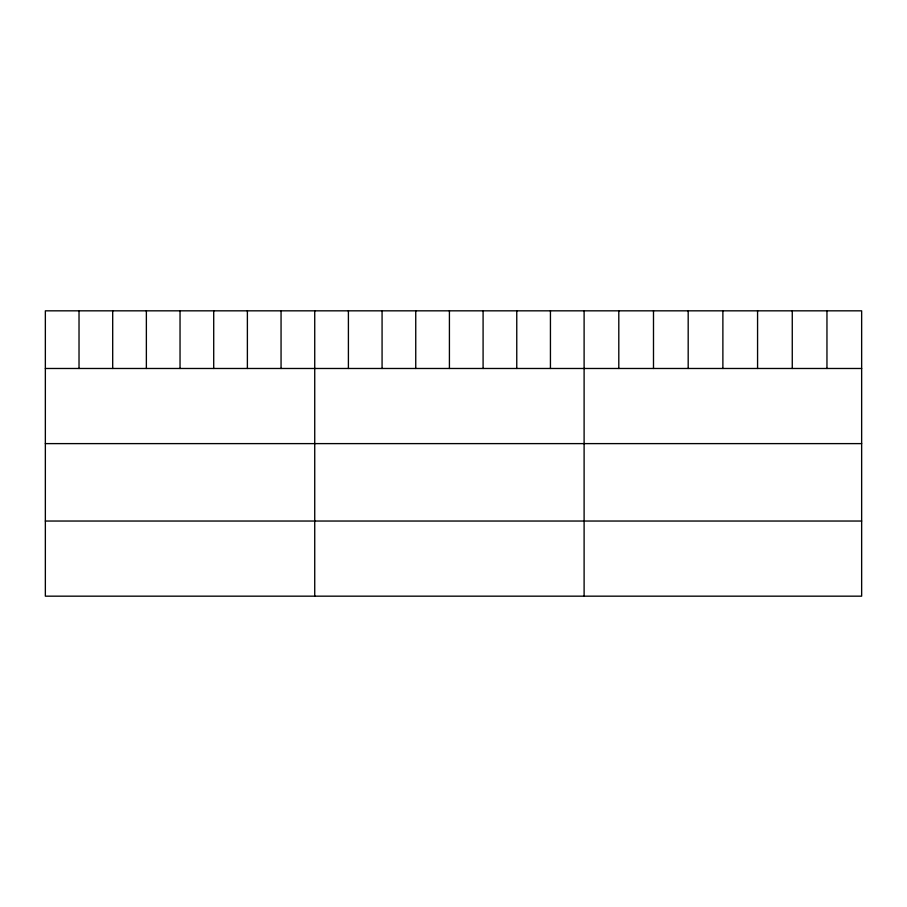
<?xml version="1.0" encoding="UTF-8"?>
<svg xmlns="http://www.w3.org/2000/svg" width="907" height="907" viewBox="0 0 907 907"><rect width="100%" height="100%" fill="white"/><g stroke="black" fill="none" stroke-linecap="round" stroke-linejoin="round"><path stroke-width="1.36" d="M861.65 368.48L861.65 596.171L45.35 596.171L45.35 310.829L861.65 310.829L861.65 368.48L45.35 368.48M45.35 443.614L861.65 443.614M45.35 521.037L861.65 521.037M826.957 310.829L826.957 368.48M792.264 310.829L792.264 368.48M757.572 310.829L757.572 368.48M722.879 310.829L722.879 368.48M688.186 310.829L688.186 368.48M653.494 310.829L653.494 368.48M618.801 310.829L618.801 368.48M584.108 310.829L584.108 596.171M550.436 310.829L550.436 368.48M516.763 310.829L516.763 368.48M483.091 310.829L483.091 368.48M449.418 310.829L449.418 368.48M415.746 310.829L415.746 368.48M382.074 310.829L382.074 368.48M348.401 310.829L348.401 368.48M314.729 310.829L314.729 596.171M281.057 310.829L281.057 368.48M247.384 310.829L247.384 368.48M213.712 310.829L213.712 368.48M180.04 310.829L180.04 368.48M146.367 310.829L146.367 368.48M112.695 310.829L112.695 368.48M79.022 310.829L79.022 368.48"/></g></svg>
